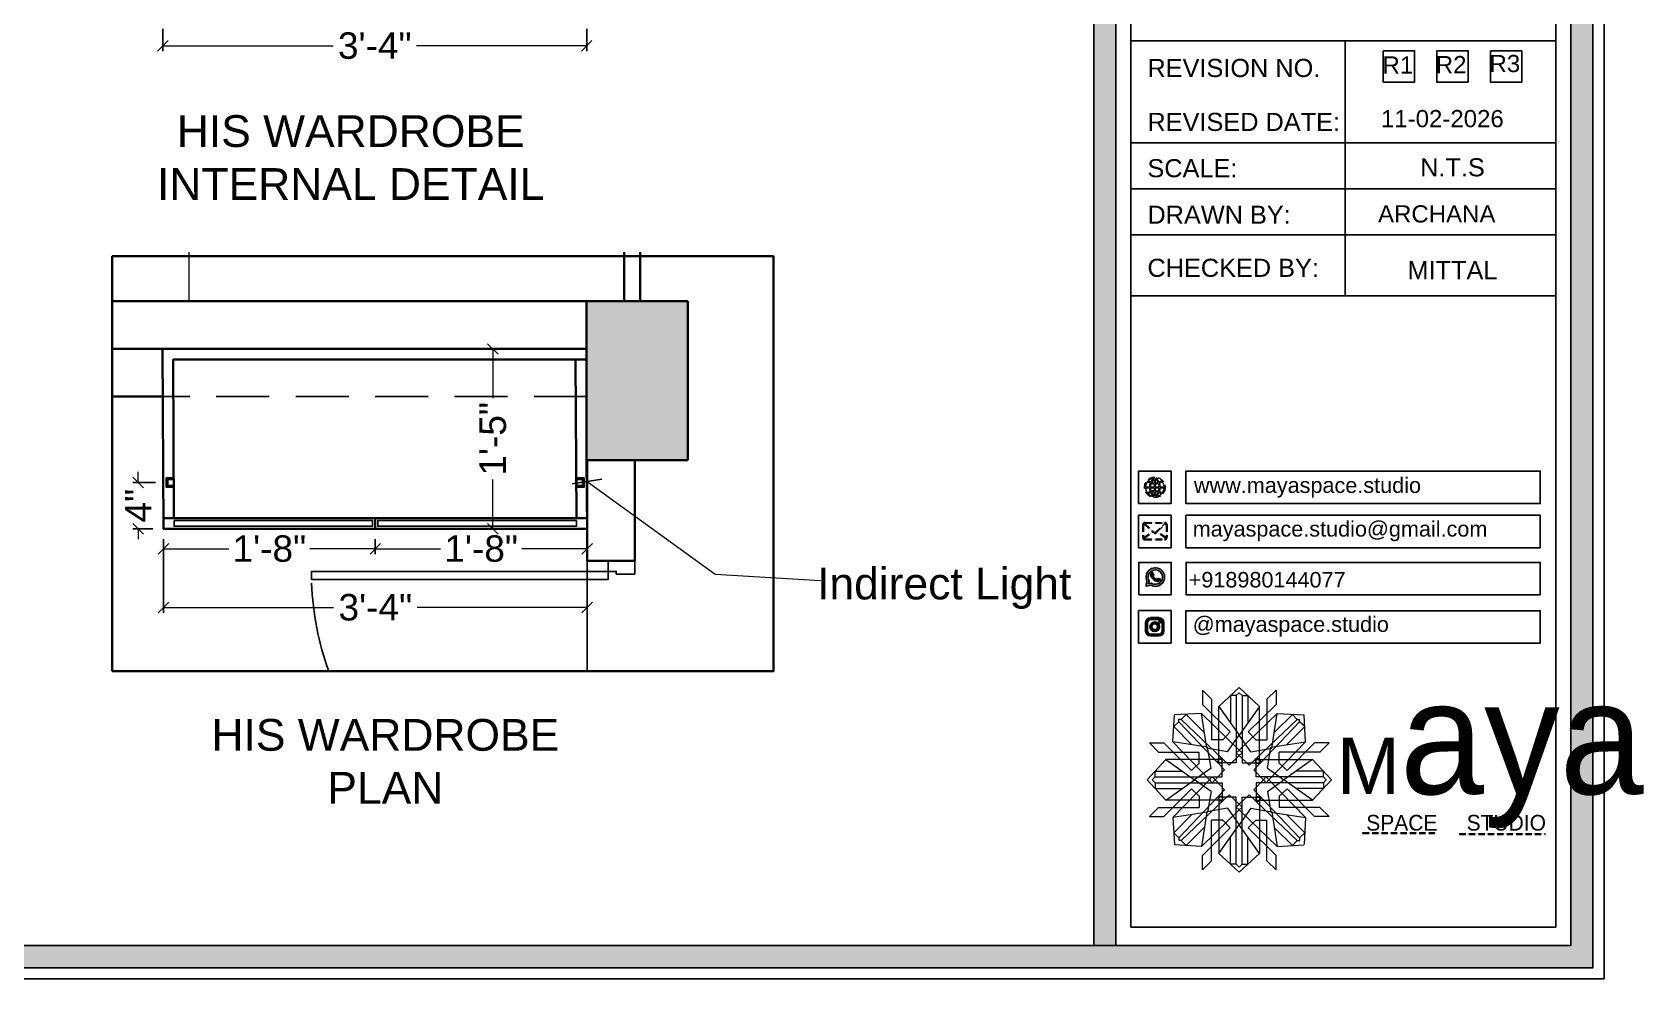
# Model space of a CAD drawing. Header units: millimetres. Extents: x 56222 to 3066687, y -650199 to -121287.
# Drawn here: x 147778.6 to 147930.7, y -182928.7 to -182839.3 of the extents above; entities that cross this region are included whole.
import ezdxf
from ezdxf.enums import TextEntityAlignment as Align

# ---------------------------------------------------------------- set-up
doc = ezdxf.new("R2010")
doc.units = ezdxf.units.MM
doc.header["$MEASUREMENT"] = 0
doc.header["$PDMODE"] = 35
for name, pattern in [('DASHED2', [0.375, 0.25, -0.125]), ('DASHEDX2', [1.5, 1, -0.5]), ('HIDDEN', [0.375, 0.25, -0.125])]:
    doc.linetypes.add(name, pattern=pattern)
doc.layers.get('Defpoints').update_dxf_attribs({"color": 220})
doc.layers.add('AR ELE-5', color=134, linetype='Continuous')
for name, color, linetype, lineweight in [('BEAM', 160, 'HIDDEN', 25), ('COLUMN', 1, 'Continuous', 30), ('dim05', 1, 'Continuous', 13), ('Dimension', 10, 'DASHEDX2', 20), ('FURNITURE', 32, 'Continuous', 9), ('GROUND FLOOR', 7, 'Continuous', 9), ('GROUND FLOOR  ( PLINE )', 251, 'Continuous', 30), ('GROUND FLOOR ( STAIR )', 251, 'Continuous', 9), ('LABALLING', 1, 'Continuous', 25), ('NAME PLATE', 7, 'Continuous', 25), ('SECTION ( GLASS  COLOUR ) X_', 7, 'Continuous', 9), ('wall', 7, 'Continuous', 30), ('XX~SLAB ( BEAM )~ ( DIM )', 7, 'Continuous', 9)]:
    doc.layers.add(name, color=color, linetype=linetype, lineweight=lineweight)
doc.styles.add('Aerial', font='arial.ttf')
doc.styles.add('Arial', font='arial.ttf')
doc.styles.add('DATE', font='swissc.ttf', dxfattribs={"height": 6.75})
doc.styles.get("Standard").update_dxf_attribs({"font": 'arial.ttf', "height": 6})
doc.dimstyles.new('ISO-25', dxfattribs={"dimtxt": 2.5, "dimasz": 1, "dimexe": 0.5, "dimexo": 1, "dimtad": 0, "dimdec": 1, "dimlunit": 4, "dimtxsty": 'Standard', "dimblk": 'OBLIQUE', "dimcen": 2.5, "dimclrd": 1, "dimclre": 1, "dimclrt": 5, "dimadec": 0, "dimazin": 0, "dimtfac": 1, "dimtdec": 1, "dimtmove": 0, "dimatfit": 3, "dimfxl": 1, "dimlwd": -1, "dimarcsym": 0})
doc.dimstyles.new('NEW ', dxfattribs={"dimtxt": 3, "dimasz": 2, "dimexe": 1, "dimexo": 1, "dimgap": 0.089996, "dimtad": 0, "dimtoh": 1, "dimzin": 3, "dimdsep": 46, "dimlunit": 4, "dimtxsty": 'Aerial', "dimblk": 'OBLIQUE', "dimcen": 0.089996, "dimdle": 1, "dimclrd": 252, "dimclre": 252, "dimclrt": 7, "dimadec": 0, "dimazin": 1, "dimtfac": 1, "dimtdec": 0, "dimtofl": 0, "dimtmove": 1, "dimatfit": 3, "dimldrblk": 'OBLIQUE', "dimfxl": 1, "dimtolj": 1, "dimtzin": 0, "dimlwd": 5, "dimlwe": 5, "dimarcsym": 0})

# ---------------------------------------------------------------- blocks, each defined once
blk = doc.blocks.new('_Oblique')
at = {"layer": 'wall', "color": 0, "lineweight": -2}
blk.add_line((-0.5, -0.5), (0.5, 0.5), dxfattribs=at)
blk = doc.blocks.new('*D1192')
at = {"layer": 'Defpoints', "color": 0, "lineweight": 25, "transparency": 16777216}
for p in [(147822.04, -182869.19), (147830.58, -182869.19), (147830.58, -182886.16)]:
    blk.add_point(p, dxfattribs=at)
at = {"layer": 'dim05', "color": 1, "linetype": 'Continuous', "lineweight": -2, "transparency": 16777216}
for p, q in [((147829.58, -182869.19), (147821.54, -182869.19)), ((147829.58, -182886.16), (147821.54, -182886.16))]:
    blk.add_line(p, q, dxfattribs=at)
at = {"layer": 'dim05', "color": 1, "linetype": 'Continuous', "transparency": 16777216}
for p, q in [((147822.04, -182869.19), (147822.04, -182873.84)), ((147822.04, -182886.16), (147822.04, -182881.5))]:
    blk.add_line(p, q, dxfattribs=at)
at = {"layer": 'dim05', "color": 1, "transparency": 16777216}
for p, rotation in [((147822.04, -182869.19), 90), ((147822.04, -182886.16), 270)]:
    blk.add_blockref('_Oblique', p, dxfattribs=dict(at, rotation=rotation))
at = {"layer": 'dim05', "color": 5, "lineweight": 25, "transparency": 16777216, "insert": (147822.04, -182877.67), "char_height": 2.5, "attachment_point": 5, "rotation": 90, "style": 'Arial'}
blk.add_mtext('1\'-5"', dxfattribs=at)
blk = doc.blocks.new('*D1193')
at = {"layer": 'Defpoints', "color": 0, "lineweight": 25, "transparency": 16777216}
for p in [(147790.94, -182886.23), (147830.93, -182886.19), (147790.94, -182893.59)]:
    blk.add_point(p, dxfattribs=at)
at = {"layer": 'dim05', "color": 1, "linetype": 'Continuous', "lineweight": -2, "transparency": 16777216}
for p, q in [((147790.94, -182887.23), (147790.94, -182894.09)), ((147830.93, -182887.19), (147830.93, -182894.09))]:
    blk.add_line(p, q, dxfattribs=at)
at = {"layer": 'dim05', "color": 1, "linetype": 'Continuous', "transparency": 16777216}
for p, q in [((147790.94, -182893.59), (147806.99, -182893.59)), ((147830.93, -182893.59), (147814.88, -182893.59))]:
    blk.add_line(p, q, dxfattribs=at)
at = {"layer": 'dim05', "color": 1, "transparency": 16777216, "rotation": 180}
blk.add_blockref('_Oblique', (147790.94, -182893.59), dxfattribs=at)
at = {"layer": 'dim05', "color": 1, "transparency": 16777216}
blk.add_blockref('_Oblique', (147830.93, -182893.59), dxfattribs=at)
at = {"layer": 'dim05', "color": 5, "lineweight": 25, "transparency": 16777216, "insert": (147810.94, -182893.59), "char_height": 2.5, "attachment_point": 5, "style": 'Arial'}
blk.add_mtext('3\'-4"', dxfattribs=at)
blk = doc.blocks.new('FSFSF')
at = {"color": 42, "lineweight": 5, "true_color": 0xe0ac11}
for p, q in [((28600.03, 143.51), (28600.03, 140.16)), ((28602.15, 141.41), (28600.03, 143.51)), ((28603.86, 139.69), (28608.58, 144.08)), ((28607.9, 142.22), (28608.58, 142.85)), ((28613.31, 139.69), (28608.58, 144.08)), ((28609.27, 142.22), (28608.59, 142.85)), ((28615.02, 141.41), (28617.14, 143.51)), ((28617.14, 143.51), (28617.14, 140.16)), ((28606.47, 133.76), (28600.03, 140.16)), ((28602.15, 141.41), (28602.15, 131.95)), ((28603.86, 126.58), (28603.86, 139.69)), ((28603.86, 139.69), (28608.58, 133.02)), ((28607.9, 142.22), (28606.58, 142.22)), ((28606.58, 142.22), (28606.58, 135.84)), ((28607.9, 142.22), (28607.9, 126.58)), ((28613.31, 139.69), (28608.59, 133.02)), ((28609.27, 142.22), (28609.27, 126.58)), ((28609.27, 142.22), (28610.59, 142.22)), ((28610.59, 142.22), (28610.59, 135.84)), ((28610.7, 133.76), (28617.14, 140.16)), ((28613.31, 126.58), (28613.31, 139.69)), ((28615.02, 141.41), (28615.02, 131.95)), ((28593.19, 131.45), (28593.54, 137.71)), ((28593.39, 135), (28594.56, 136.12)), ((28593.39, 135), (28597.6, 130.78)), ((28599.8, 138.06), (28593.54, 137.71)), ((28595.12, 136.69), (28594.53, 136.69)), ((28594.56, 136.12), (28594.56, 136.71)), ((28605.17, 124.98), (28594.56, 136.12)), ((28596.24, 137.86), (28595.12, 136.69)), ((28606.27, 126.08), (28595.12, 136.69)), ((28596.24, 137.86), (28600.47, 133.65)), ((28601.03, 130), (28599.8, 138.06)), ((28599.8, 138.05), (28608.58, 129.56)), ((28617.37, 138.05), (28608.59, 129.56)), ((28610.9, 126.08), (28622.05, 136.69)), ((28612.02, 124.98), (28622.62, 136.12)), ((28616.14, 130), (28617.37, 138.06)), ((28620.93, 137.86), (28616.7, 133.65)), ((28617.37, 138.06), (28623.63, 137.71)), ((28623.8, 135), (28619.59, 130.78)), ((28620.93, 137.86), (28622.05, 136.69)), ((28622.05, 136.69), (28622.64, 136.69)), ((28622.62, 136.12), (28622.62, 136.71)), ((28623.8, 135), (28622.62, 136.12)), ((28624, 131.45), (28623.65, 137.71)), ((28587.73, 131.22), (28591.08, 131.22)), ((28589.84, 129.1), (28587.73, 131.22)), ((28597.49, 124.78), (28591.08, 131.22)), ((28593.19, 131.45), (28601.69, 122.67)), ((28601.25, 130.22), (28593.19, 131.45)), ((28604.75, 131.95), (28602.15, 131.95)), ((28606.47, 133.76), (28604.75, 131.95)), ((28605.86, 129.18), (28608.58, 133.02)), ((28611.31, 129.18), (28608.59, 133.02)), ((28610.7, 133.76), (28612.42, 131.95)), ((28612.42, 131.95), (28615.02, 131.95)), ((28623.99, 131.45), (28615.5, 122.67)), ((28615.94, 130.22), (28624, 131.45)), ((28619.7, 124.78), (28626.1, 131.22)), ((28629.45, 131.22), (28626.1, 131.22)), ((28627.34, 129.1), (28629.45, 131.22)), ((28591.56, 127.39), (28587.17, 122.66)), ((28589.84, 129.1), (28599.29, 129.1)), ((28604.66, 127.39), (28591.56, 127.39)), ((28591.56, 127.39), (28598.23, 122.67)), ((28599.29, 126.5), (28599.29, 129.1)), ((28605.86, 129.18), (28601.03, 130)), ((28602.07, 125.39), (28601.25, 130.22)), ((28603.68, 126.54), (28603.68, 127.39)), ((28604.71, 127.57), (28603.86, 127.57)), ((28604.66, 123.35), (28604.66, 127.39)), ((28604.7, 126.58), (28604.71, 127.57)), ((28606.27, 126.08), (28608.58, 128.27)), ((28607.9, 128.92), (28608.58, 129.56)), ((28607.9, 128.92), (28608.58, 128.27)), ((28609.27, 128.92), (28608.59, 129.56)), ((28609.27, 128.92), (28608.59, 128.27)), ((28610.9, 126.08), (28608.59, 128.27)), ((28611.31, 129.18), (28616.14, 130)), ((28612.46, 126.58), (28612.46, 127.57)), ((28612.46, 127.57), (28613.31, 127.57)), ((28612.52, 123.35), (28612.52, 127.39)), ((28612.52, 127.39), (28625.63, 127.39)), ((28613.51, 126.54), (28613.51, 127.39)), ((28615.12, 125.39), (28615.94, 130.22)), ((28627.34, 129.1), (28617.89, 129.1)), ((28617.89, 126.5), (28617.89, 129.1)), ((28625.63, 127.39), (28618.96, 122.67)), ((28625.63, 127.39), (28630.02, 122.66)), ((28589.03, 123.35), (28589.03, 124.67)), ((28589.03, 124.67), (28595.4, 124.67)), ((28597.49, 124.78), (28599.29, 126.5)), ((28602.07, 125.39), (28598.23, 122.67)), ((28605.17, 124.98), (28602.97, 122.67)), ((28604.66, 126.54), (28603.68, 126.54)), ((28607.9, 126.58), (28603.86, 126.58)), ((28609.27, 126.58), (28613.31, 126.58)), ((28612.02, 124.98), (28614.21, 122.67)), ((28612.52, 126.54), (28613.51, 126.54)), ((28615.12, 125.39), (28618.96, 122.67)), ((28619.7, 124.78), (28617.89, 126.5)), ((28628.16, 124.67), (28621.78, 124.67)), ((28628.16, 123.35), (28628.16, 124.67)), ((28591.56, 117.94), (28587.17, 122.66)), ((28589.03, 123.35), (28588.4, 122.67)), ((28589.03, 121.98), (28588.4, 122.65)), ((28589.03, 123.35), (28604.66, 123.35)), ((28589.03, 121.98), (28604.66, 121.98)), ((28589.03, 121.98), (28589.03, 120.66)), ((28589.03, 120.66), (28595.4, 120.66)), ((28597.49, 120.54), (28591.08, 114.11)), ((28591.56, 117.94), (28598.23, 122.65)), ((28593.19, 113.88), (28601.69, 122.65)), ((28605.17, 120.35), (28594.56, 109.2)), ((28597.49, 120.54), (28599.29, 118.83)), ((28602.07, 119.94), (28598.23, 122.65)), ((28602.07, 119.94), (28601.25, 115.1)), ((28602.33, 123.35), (28601.69, 122.67)), ((28602.33, 121.98), (28601.69, 122.65)), ((28602.33, 123.35), (28602.97, 122.67)), ((28602.33, 121.98), (28602.97, 122.65)), ((28605.17, 120.35), (28602.97, 122.65)), ((28604.66, 121.98), (28604.66, 117.94)), ((28612.02, 120.35), (28614.21, 122.65)), ((28612.02, 120.35), (28622.62, 109.2)), ((28628.16, 123.35), (28612.52, 123.35)), ((28612.52, 121.98), (28612.52, 117.94)), ((28628.16, 121.98), (28612.52, 121.98)), ((28614.85, 123.35), (28614.21, 122.67)), ((28614.85, 121.98), (28614.21, 122.65)), ((28614.85, 123.35), (28615.5, 122.67)), ((28614.85, 121.98), (28615.5, 122.65)), ((28615.12, 119.94), (28618.96, 122.65)), ((28615.12, 119.94), (28615.94, 115.1)), ((28623.99, 113.88), (28615.5, 122.65)), ((28619.7, 120.54), (28617.89, 118.83)), ((28625.63, 117.94), (28618.96, 122.65)), ((28619.7, 120.54), (28626.1, 114.11)), ((28628.16, 120.66), (28621.78, 120.66)), ((28625.63, 117.94), (28630.02, 122.66)), ((28628.16, 123.35), (28628.78, 122.67)), ((28628.16, 121.98), (28628.78, 122.65)), ((28628.16, 121.98), (28628.16, 120.66)), ((28589.84, 116.23), (28587.73, 114.11)), ((28589.84, 116.23), (28599.29, 116.23)), ((28604.66, 117.94), (28591.56, 117.94)), ((28606.27, 119.15), (28595.12, 108.54)), ((28599.29, 118.83), (28599.29, 116.23)), ((28605.86, 116.05), (28601.03, 115.23)), ((28604.66, 118.78), (28603.68, 118.78)), ((28603.68, 118.78), (28603.68, 117.94)), ((28607.9, 118.65), (28603.86, 118.65)), ((28603.86, 118.65), (28603.86, 105.54)), ((28604.71, 117.66), (28603.86, 117.66)), ((28604.7, 118.65), (28604.71, 117.66)), ((28605.86, 116.05), (28608.58, 112.21)), ((28606.27, 119.15), (28608.58, 116.96)), ((28607.9, 103.01), (28607.9, 118.65)), ((28607.9, 116.31), (28608.58, 116.96)), ((28607.9, 116.31), (28608.58, 115.67)), ((28610.9, 119.15), (28608.59, 116.96)), ((28609.27, 116.31), (28608.59, 116.96)), ((28609.27, 116.31), (28608.59, 115.67)), ((28611.31, 116.05), (28608.59, 112.21)), ((28609.27, 118.65), (28613.31, 118.65)), ((28609.27, 103.01), (28609.27, 118.65)), ((28610.9, 119.15), (28622.05, 108.54)), ((28611.31, 116.05), (28616.14, 115.23)), ((28612.46, 118.65), (28612.46, 117.66)), ((28612.46, 117.66), (28613.31, 117.66)), ((28612.52, 118.78), (28613.51, 118.78)), ((28612.52, 117.94), (28625.63, 117.94)), ((28613.31, 118.65), (28613.31, 105.54)), ((28613.51, 118.78), (28613.51, 117.94)), ((28617.89, 118.83), (28617.89, 116.23)), ((28627.34, 116.23), (28617.89, 116.23)), ((28627.34, 116.23), (28629.45, 114.11)), ((28587.73, 114.11), (28591.08, 114.11)), ((28601.25, 115.1), (28593.19, 113.87)), ((28593.19, 113.87), (28593.54, 107.62)), ((28593.39, 110.32), (28597.6, 114.55)), ((28599.8, 107.17), (28608.58, 115.67)), ((28601.03, 115.23), (28599.8, 107.17)), ((28602.15, 103.82), (28602.15, 113.27)), ((28604.75, 113.27), (28602.15, 113.27)), ((28606.47, 111.47), (28604.75, 113.27)), ((28617.37, 107.17), (28608.59, 115.67)), ((28610.7, 111.47), (28612.42, 113.27)), ((28612.42, 113.27), (28615.02, 113.27)), ((28615.02, 103.82), (28615.02, 113.27)), ((28615.94, 115.1), (28624, 113.87)), ((28616.14, 115.23), (28617.37, 107.17)), ((28623.8, 110.32), (28619.59, 114.55)), ((28624, 113.87), (28623.65, 107.62)), ((28629.45, 114.11), (28626.1, 114.11)), ((28593.39, 110.32), (28594.56, 109.2)), ((28594.56, 109.2), (28594.56, 108.61)), ((28596.24, 107.37), (28600.47, 111.58)), ((28606.47, 111.47), (28600.03, 105.07)), ((28603.86, 105.54), (28608.58, 112.21)), ((28606.58, 103.01), (28606.58, 109.38)), ((28613.31, 105.54), (28608.59, 112.21)), ((28610.59, 103.01), (28610.59, 109.38)), ((28610.7, 111.47), (28617.14, 105.07)), ((28620.93, 107.37), (28616.7, 111.58)), ((28623.8, 110.32), (28622.62, 109.2)), ((28622.62, 109.2), (28622.62, 108.61)), ((28599.8, 107.17), (28593.54, 107.52)), ((28595.12, 108.54), (28594.53, 108.54)), ((28596.24, 107.37), (28595.12, 108.54)), ((28600.03, 101.71), (28600.03, 105.07)), ((28603.86, 105.54), (28608.58, 101.15)), ((28613.31, 105.54), (28608.58, 101.15)), ((28617.14, 101.71), (28617.14, 105.07)), ((28617.37, 107.17), (28623.63, 107.52)), ((28620.93, 107.37), (28622.05, 108.54)), ((28622.05, 108.54), (28622.64, 108.54)), ((28602.15, 103.82), (28600.03, 101.71)), ((28607.9, 103.01), (28606.58, 103.01)), ((28607.9, 103.01), (28608.58, 102.38)), ((28609.27, 103.01), (28608.59, 102.38)), ((28609.27, 103.01), (28610.59, 103.01)), ((28615.02, 103.82), (28617.14, 101.71))]:
    blk.add_line(p, q, dxfattribs=at)
blk = doc.blocks.new('hgwg')
at = {"layer": 'Dimension', "true_color": 0xd39e00}
h = blk.add_hatch(color=42, dxfattribs=at)
h.dxf.hatch_style = 1
h.paths.add_polyline_path([(27505.71, 45.05), (27494.27, 45.05), (27494.27, 44.9), (27505.71, 44.9)])
h = blk.add_hatch(color=42, dxfattribs=at)
h.dxf.hatch_style = 1
h.paths.add_polyline_path([(27523.3, 44.9), (27509.68, 44.9), (27509.68, 44.75), (27523.3, 44.75)])
at = {"layer": 'Dimension', "color": 42, "true_color": 0xd39e00}
for p, q in [((27494.27, 45.05), (27505.71, 45.05)), ((27494.27, 44.9), (27494.27, 45.05)), ((27494.27, 44.9), (27505.71, 44.9)), ((27505.71, 45.05), (27505.71, 44.9)), ((27509.68, 44.9), (27523.3, 44.9)), ((27509.68, 44.9), (27509.68, 44.75)), ((27509.68, 44.75), (27523.3, 44.75)), ((27523.3, 44.75), (27523.3, 44.9))]:
    blk.add_line(p, q, dxfattribs=at)
at = {"layer": 'Dimension', "color": 42, "true_color": 0xd39e00, "attachment_point": 1}
for s, width, insert, char_height in [('{\\fCinzel|b0|i0|c0|p2;\\H1.5x;M\\fAmsterdam One|b0|i0|c0|p2;\\H2x;aya}', 85.3277, (27490.17, 69.17), 6), ('{\\fCinzel|b0|i0|c0|p2;SPACE     STUDIO}', 66.129, (27494.83, 47.86), 2.5)]:
    blk.add_mtext_dynamic_manual_height_columns(s, width=width, gutter_width=30, heights=[0], dxfattribs=dict(at, insert=insert, char_height=char_height))
blk = doc.blocks.new('QEGW4TG')
at = {"layer": 'Dimension', "true_color": 0x000000}
h = blk.add_hatch(color=18, dxfattribs=at)
h.dxf.hatch_style = 1
h.paths.add_polyline_path([(2.69, 1.93, 0.170513), (2.95, 1.97, 0.190337), (3.11, 2.18, 0.316231), (3.07, 2.28), (2.79, 2.37, 0.273721), (2.69, 2.34, 0.040749), (2.63, 2.27, -0.441282), (2.53, 2.25, -0.11828), (2.06, 2.64, -0.441282), (2.07, 2.74, 0.040749), (2.13, 2.81, 0.290083), (2.14, 2.92), (2.01, 3.18, 0.316231), (1.91, 3.2, 0.190337), (1.73, 3, 0.170513), (1.72, 2.74, 0.252784)], flags=0)
h.paths.add_polyline_path([(1.19, 1.98), (1.03, 1.3, 0.550912), (1.11, 1.23), (1.75, 1.39, 6.344125)])
h.paths.add_polyline_path([(1.81, 1.7), (1.4, 1.6), (1.5, 2.03, -9.071339)], flags=16)
h.paths.add_polyline_path([(3.11, 2.16, -0.17811), (2.95, 1.97, -0.170513), (2.69, 1.93, -0.252784), (1.72, 2.74, -0.170513), (1.73, 3, -0.17811), (1.89, 3.19, -0.370089), (2.01, 3.18), (2.14, 2.92, -0.307185), (2.13, 2.8, -0.041087), (2.06, 2.73, 0.321676), (2.05, 2.65, 0.126524), (2.55, 2.24, 0.312216), (2.62, 2.26, -0.041087), (2.68, 2.34, -0.290673), (2.79, 2.37), (3.07, 2.28, -0.370089)], flags=0)
h = blk.add_hatch(color=18, dxfattribs=at)
h.dxf.hatch_style = 1
h.paths.add_polyline_path([(2.79, 2.37, 0.273721), (2.69, 2.34, 0.040749), (2.63, 2.27, -0.441282), (2.53, 2.25, -0.11828), (2.06, 2.64, -0.441282), (2.07, 2.74, 0.040749), (2.13, 2.81, 0.290083), (2.14, 2.92), (2.01, 3.18, 0.316231), (1.91, 3.2, 0.190337), (1.73, 3, 0.170513), (1.72, 2.74, 0.252784), (2.69, 1.93, 0.170513), (2.95, 1.97, 0.190337), (3.11, 2.18, 0.316231), (3.07, 2.28)])
for p, q in [((2.01, 3.18), (2.14, 2.92)), ((3.07, 2.28), (2.8, 2.36)), ((1.19, 1.98), (1.03, 1.3)), ((1.1, 1.23), (1.75, 1.39)), ((1.5, 2.03), (1.4, 1.6)), ((1.4, 1.6), (1.81, 1.7))]:
    blk.add_line(p, q)
blk.add_lwpolyline([(0, 0), (4.68, 0), (4.68, 4.68), (0, 4.68)], close=True)
for centre, radius, start, end in [((2.39, 2.56), 1.34, 241.4727, 205.6422), ((2.39, 2.56), 1.04, 235.9962, 210.8333), ((2.09, 2.87), 0.39, 159.7007, 198.4072), ((2.96, 3.23), 1.33, 201.4218, 258.1669), ((2.07, 2.87), 0.364, 118.9685, 159.3648), ((1.94, 3.12), 0.0896, 41.8985, 123.1344), ((2.11, 2.68), 0.066, 135.9932, 224.8892), ((1.67, 3.16), 0.586, 312.4617, 321.8728), ((3.12, 3.42), 1.31, 216.5455, 243.5279), ((2.05, 2.87), 0.104, 320.3924, 28.6971), ((3.11, 1.94), 0.586, 137.2645, 146.6756), ((2.76, 2.27), 0.104, 70.4402, 138.745), ((1.09, 1.29), 0.0598, 164.8483, 282.1458), ((2.57, 2.3), 0.066, 234.2482, 323.1441), ((2.75, 2.31), 0.39, 260.7301, 299.4366), ((2.76, 2.29), 0.364, 299.7725, 340.1688), ((3.03, 2.2), 0.0896, 336.0029, 57.2388)]:
    blk.add_arc(centre, radius, start, end)
blk = doc.blocks.new('ASGERG')
at = {"layer": 'Dimension', "true_color": 0x000000}
h = blk.add_hatch(color=18, dxfattribs=at)
h.dxf.hatch_style = 1
h.paths.add_polyline_path([(0.99, 1.7, 0.353872), (1.69, 1.03), (2.96, 1.03, 0.353872), (3.66, 1.7), (3.66, 2.99, 0.353872), (2.96, 3.67), (1.69, 3.67, 0.353872), (0.99, 2.99)])
h.paths.add_polyline_path([(1.27, 2.97, -0.353872), (1.72, 3.4), (2.94, 3.4, -0.353872), (3.38, 2.97), (3.38, 1.72, -0.353872), (2.94, 1.3), (1.72, 1.3, -0.353872), (1.27, 1.72)], flags=16)
h.paths.add_polyline_path([(3.02, 2.35, -1), (1.64, 2.35, -1)], flags=0)
h.paths.add_polyline_path([(2.74, 2.35, -1), (1.92, 2.35, -1)], flags=0)
h.paths.add_polyline_path([(2.86, 3.02, -1), (3.19, 3.02, -1)], flags=0)
h.paths.add_polyline_path([(1.64, 2.35, 1), (3.02, 2.35, 1)], flags=0)
h = blk.add_hatch(color=18, dxfattribs=at)
h.dxf.hatch_style = 1
h.paths.add_polyline_path([(1.64, 2.35, 1), (3.02, 2.35, 1)])
h.paths.add_polyline_path([(2.74, 2.35, -1), (1.92, 2.35, -1)], flags=16)
h = blk.add_hatch(color=18, dxfattribs=at)
h.dxf.hatch_style = 1
h.paths.add_polyline_path([(3.19, 3.02, 1), (2.86, 3.02, 1)])
for p, q in [((0.99, 2.99), (0.99, 1.7)), ((1.27, 2.97), (1.27, 1.72)), ((1.69, 3.67), (2.96, 3.67)), ((2.94, 3.4), (1.72, 3.4)), ((3.38, 2.97), (3.38, 1.72)), ((3.66, 2.99), (3.66, 1.7)), ((1.69, 1.03), (2.96, 1.03)), ((2.94, 1.3), (1.72, 1.3))]:
    blk.add_line(p, q)
blk.add_lwpolyline([(0, 0), (4.68, 0), (4.68, 4.68), (0, 4.68)], close=True)
for centre, radius in [((2.33, 2.35), 0.694), ((2.33, 2.35), 0.414), ((3.02, 3.02), 0.168)]:
    blk.add_circle(centre, radius)
for centre, radius, start, end in [((1.76, 2.89), 0.778, 94.8631, 172.8127), ((1.76, 2.91), 0.491, 94.8631, 172.8127), ((2.9, 2.91), 0.491, 7.1873, 85.1369), ((2.89, 2.89), 0.778, 7.1873, 85.1369), ((1.76, 1.8), 0.778, 187.1873, 265.1369), ((1.76, 1.78), 0.491, 187.1873, 265.1369), ((2.9, 1.78), 0.491, 274.8631, 352.8127), ((2.89, 1.8), 0.778, 274.8631, 352.8127)]:
    blk.add_arc(centre, radius, start, end)
blk = doc.blocks.new('ETYETE')
at = {"layer": 'Dimension', "true_color": 0x000000}
h = blk.add_hatch(color=18, dxfattribs=at)
h.dxf.hatch_style = 1
h.paths.add_polyline_path([(3.76, 1.14, 0.414214), (4.12, 1.5), (4.12, 3.29, 0.414214), (3.76, 3.65), (0.92, 3.65, 0.414214), (0.56, 3.29), (0.56, 1.5, 0.414214), (0.92, 1.14)])
h.paths.add_polyline_path([(2.61, 2.22), (3.92, 1.34, -0.198912), (3.76, 1.28), (0.92, 1.28, -0.198912), (0.76, 1.34), (2.08, 2.22), (2.34, 1.98)], flags=16)
h.paths.add_polyline_path([(2.34, 2.16), (0.89, 3.51, -0.028783), (0.92, 3.52), (3.76, 3.52, -0.028783), (3.79, 3.51)], flags=16)
h.paths.add_polyline_path([(2.71, 2.32), (3.92, 3.45, -0.202482), (3.99, 3.29), (3.99, 1.5, -0.043076), (3.98, 1.46)], flags=16)
h.paths.add_polyline_path([(1.98, 2.32), (0.7, 1.46, -0.043076), (0.7, 1.5), (0.7, 3.29, -0.202482), (0.76, 3.45)], flags=16)
blk.add_lwpolyline([(0, 0), (4.68, 0), (4.68, 4.68), (0, 4.68)], close=True)
at = {"layer": 'Dimension', "color": 18, "true_color": 0x000000}
for p, q in [((0.56, 3.29), (0.56, 1.5)), ((0.7, 3.29), (0.7, 1.5)), ((0.76, 3.45), (1.98, 2.32)), ((0.89, 3.51), (2.34, 2.16)), ((0.92, 3.65), (3.76, 3.65)), ((0.92, 3.52), (3.76, 3.52)), ((2.34, 2.16), (3.79, 3.51)), ((2.71, 2.32), (3.92, 3.45)), ((3.99, 3.29), (3.99, 1.5)), ((4.12, 3.29), (4.12, 1.5)), ((0.7, 1.46), (1.98, 2.32)), ((0.76, 1.34), (2.08, 2.22)), ((0.92, 1.28), (3.76, 1.28)), ((0.92, 1.14), (3.76, 1.14)), ((2.08, 2.22), (2.34, 1.98)), ((2.34, 1.98), (2.61, 2.22)), ((3.92, 1.34), (2.61, 2.22)), ((3.98, 1.46), (2.71, 2.32))]:
    blk.add_line(p, q, dxfattribs=at)
for centre, radius, start, end in [((0.92, 3.29), 0.358, 90, 180), ((0.92, 3.29), 0.224, 134.2136, 180), ((0.92, 3.29), 0.224, 90, 96.5948), ((3.76, 3.29), 0.358, 0, 90), ((3.76, 3.29), 0.224, 83.4052, 90), ((3.76, 3.29), 0.224, 0, 45.7864), ((0.92, 1.5), 0.358, 180, 270), ((0.92, 1.5), 0.224, 180, 189.8662), ((0.92, 1.5), 0.224, 225, 270), ((3.76, 1.5), 0.358, 270, 0), ((3.76, 1.5), 0.224, 270, 315), ((3.76, 1.5), 0.224, 350.1338, 0)]:
    blk.add_arc(centre, radius, start, end, dxfattribs=at)
blk = doc.blocks.new('DTGWEGEARG')
at = {"layer": 'Dimension', "true_color": 0x000000}
h = blk.add_hatch(color=18, dxfattribs=at)
h.dxf.hatch_style = 1
h.paths.add_polyline_path([(3.83, 2.34, 1), (0.85, 2.34, 1)])
h.paths.add_polyline_path([(2.51, 1.01, 0.105795), (2.96, 1.58, -0.055205), (3.3, 1.41, -0.169822)], flags=16)
h.paths.add_polyline_path([(2.41, 1.12), (2.41, 1.69, -0.058279), (2.81, 1.63, -0.103353)], flags=16)
h.paths.add_polyline_path([(2.26, 1.13, -0.101741), (1.87, 1.63, -0.057171), (2.26, 1.69)], flags=16)
h.paths.add_polyline_path([(2.17, 1.01, -0.169822), (1.38, 1.41, -0.055205), (1.72, 1.58, 0.105795)], flags=16)
h.paths.add_polyline_path([(3.02, 1.72, 0.081336), (3.13, 2.27), (3.68, 2.27, -0.152069), (3.4, 1.52, 0.05687)], flags=16)
h.paths.add_polyline_path([(2.87, 1.77, 0.061945), (2.41, 1.84), (2.41, 2.27), (2.98, 2.27, -0.081344)], flags=16)
h.paths.add_polyline_path([(2.26, 1.84, 0.060923), (1.8, 1.77, -0.081344), (1.7, 2.27), (2.26, 2.27)], flags=16)
h.paths.add_polyline_path([(1.66, 1.72, 0.05687), (1.28, 1.52, -0.152069), (1, 2.27), (1.55, 2.27, 0.081336)], flags=16)
h.paths.add_polyline_path([(2.41, 2.42), (2.41, 2.83, 0.061945), (2.87, 2.91, -0.080009), (2.98, 2.42)], flags=16)
h.paths.add_polyline_path([(3.13, 2.42, 0.080116), (3.02, 2.96, 0.05687), (3.4, 3.16, 0.028258), (3.3, 3.27, -0.055205), (2.96, 3.1, 0.105795), (2.51, 3.67, -0.36029), (3.68, 2.42)], flags=16)
h.paths.add_polyline_path([(2.26, 2.42), (1.7, 2.42, -0.080009), (1.8, 2.91, 0.060923), (2.26, 2.84)], flags=16)
h.paths.add_polyline_path([(1.55, 2.42), (1, 2.42, -0.150466), (1.28, 3.16, 0.05687), (1.66, 2.96, 0.080116)], flags=16)
h.paths.add_polyline_path([(2.41, 2.98), (2.41, 3.56, -0.103353), (2.81, 3.05, -0.058279)], flags=16)
h.paths.add_polyline_path([(2.26, 2.99, -0.057171), (1.87, 3.05, -0.101741), (2.26, 3.55)], flags=16)
h.paths.add_polyline_path([(1.72, 3.1, -0.055205), (1.38, 3.27, -0.169822), (2.17, 3.67, 0.105795)], flags=16)
blk.add_lwpolyline([(0, 0), (4.68, 0), (4.68, 4.68), (0, 4.68)], close=True)
at = {"layer": 'Dimension', "color": 18, "true_color": 0x000000}
for p, q in [((1, 2.42), (1.55, 2.42)), ((1.7, 2.42), (2.26, 2.42)), ((2.26, 3.55), (2.26, 2.99)), ((2.26, 2.84), (2.26, 2.42)), ((2.41, 3.56), (2.41, 2.98)), ((2.41, 2.83), (2.41, 2.42)), ((2.41, 2.42), (2.98, 2.42)), ((3.13, 2.42), (3.68, 2.42)), ((1, 2.27), (1.55, 2.27)), ((1.7, 2.27), (2.26, 2.27)), ((2.26, 2.27), (2.26, 1.84)), ((2.26, 1.69), (2.26, 1.13)), ((2.41, 2.27), (2.98, 2.27)), ((2.41, 2.27), (2.41, 1.84)), ((2.41, 1.69), (2.41, 1.12)), ((3.13, 2.27), (3.68, 2.27))]:
    blk.add_line(p, q, dxfattribs=at)
blk.add_circle((2.34, 2.34), 1.49, dxfattribs=at)
for centre, radius, start, end in [((2.34, 2.34), 1.34, 142.3819, 176.6093), ((2.34, 4.74), 1.9, 236.1399, 249.1595), ((2.34, 2.34), 1.34, 97.3549, 135.9073), ((2.34, 4.74), 1.75, 236.7417, 249.3811), ((3.28, 2.34), 1.73, 159.0567, 177.3789), ((3.28, 2.34), 1.58, 158.8325, 177.1302), ((3.28, 2.34), 1.73, 129.9301, 154.0867), ((2.34, 4.74), 1.9, 253.6799, 267.6253), ((3.28, 2.34), 1.58, 130.1073, 153.3446), ((2.34, 4.74), 1.75, 254.3336, 267.422), ((1.4, 2.34), 1.58, 26.6554, 50.2584), ((2.34, 4.74), 1.75, 272.3248, 285.6664), ((2.34, 4.74), 1.9, 272.1415, 286.3201), ((2.34, 2.34), 1.34, 3.3907, 82.6451), ((1.4, 2.34), 1.73, 25.9133, 50.0699), ((1.4, 2.34), 1.58, 2.8698, 21.1675), ((2.34, 4.74), 1.75, 290.6189, 303.2583), ((2.34, 4.74), 1.9, 290.8405, 303.8601), ((1.4, 2.34), 1.73, 2.6211, 20.9433), ((2.34, 2.34), 1.34, 183.0315, 217.6181), ((2.34, -0.06), 1.9, 110.8405, 123.8601), ((2.34, -0.06), 1.75, 110.6189, 123.2583), ((2.34, 2.34), 1.34, 224.0927, 262.6451), ((3.28, 2.34), 1.73, 182.3435, 200.9433), ((3.28, 2.34), 1.58, 182.5658, 201.1675), ((3.28, 2.34), 1.73, 205.9133, 230.0699), ((2.34, -0.06), 1.9, 92.3747, 106.3201), ((2.34, -0.06), 1.75, 92.578, 105.6664), ((3.28, 2.34), 1.58, 206.6554, 229.8927), ((2.34, -0.06), 1.9, 73.6799, 87.8585), ((2.34, -0.06), 1.75, 74.3336, 87.6752), ((1.4, 2.34), 1.58, 309.7416, 333.3446), ((1.4, 2.34), 1.73, 309.9301, 334.0867), ((2.34, 2.34), 1.34, 277.3549, 315.9073), ((1.4, 2.34), 1.58, 338.8325, 357.4342), ((2.34, -0.06), 1.75, 56.7417, 69.3811), ((1.4, 2.34), 1.73, 339.0567, 357.6565), ((2.34, -0.06), 1.9, 56.1399, 69.1595), ((2.34, 2.34), 1.34, 322.3819, 356.9685)]:
    blk.add_arc(centre, radius, start, end, dxfattribs=at)
blk = doc.blocks.new('*D1263')
at = {"layer": 'Defpoints', "color": 0, "lineweight": 25, "transparency": 16777216}
for p in [(147790.89, -182837.96), (147830.89, -182837.96), (147830.89, -182840.56)]:
    blk.add_point(p, dxfattribs=at)
at = {"layer": 'dim05', "color": 1, "linetype": 'Continuous', "lineweight": -2, "transparency": 16777216}
for p, q in [((147790.89, -182838.96), (147790.89, -182841.06)), ((147830.89, -182838.96), (147830.89, -182841.06))]:
    blk.add_line(p, q, dxfattribs=at)
at = {"layer": 'dim05', "color": 1, "linetype": 'Continuous', "transparency": 16777216}
for p, q in [((147790.89, -182840.56), (147806.95, -182840.56)), ((147830.89, -182840.56), (147814.84, -182840.56))]:
    blk.add_line(p, q, dxfattribs=at)
at = {"layer": 'dim05', "color": 1, "transparency": 16777216, "rotation": 180}
blk.add_blockref('_Oblique', (147790.89, -182840.56), dxfattribs=at)
at = {"layer": 'dim05', "color": 1, "transparency": 16777216}
blk.add_blockref('_Oblique', (147830.89, -182840.56), dxfattribs=at)
at = {"layer": 'dim05', "color": 5, "lineweight": 25, "transparency": 16777216, "insert": (147810.89, -182840.56), "char_height": 2.5, "attachment_point": 5, "style": 'Arial'}
blk.add_mtext('3\'-4"', dxfattribs=at)
blk = doc.blocks.new('*D1265')
at = {"layer": 'Defpoints', "color": 0, "lineweight": 25, "transparency": 16777216}
for p in [(147790.94, -182886.16), (147810.94, -182886.16), (147810.94, -182888.05)]:
    blk.add_point(p, dxfattribs=at)
at = {"layer": 'dim05', "color": 1, "linetype": 'Continuous', "lineweight": -2, "transparency": 16777216}
for p, q in [((147790.94, -182887.16), (147790.94, -182888.55)), ((147810.94, -182887.16), (147810.94, -182888.55))]:
    blk.add_line(p, q, dxfattribs=at)
at = {"layer": 'dim05', "color": 1, "linetype": 'Continuous', "transparency": 16777216}
for p, q in [((147790.94, -182888.05), (147797.11, -182888.05)), ((147810.94, -182888.05), (147804.77, -182888.05))]:
    blk.add_line(p, q, dxfattribs=at)
at = {"layer": 'dim05', "color": 1, "transparency": 16777216, "rotation": 180}
blk.add_blockref('_Oblique', (147790.94, -182888.05), dxfattribs=at)
at = {"layer": 'dim05', "color": 1, "transparency": 16777216}
blk.add_blockref('_Oblique', (147810.94, -182888.05), dxfattribs=at)
at = {"layer": 'dim05', "color": 5, "lineweight": 25, "transparency": 16777216, "insert": (147800.94, -182888.05), "char_height": 2.5, "attachment_point": 5, "style": 'Arial'}
blk.add_mtext('1\'-8"', dxfattribs=at)
blk = doc.blocks.new('*D1266')
at = {"layer": 'Defpoints', "color": 0, "lineweight": 25, "transparency": 16777216}
for p in [(147810.94, -182886.16), (147830.93, -182886.16), (147810.94, -182888.05)]:
    blk.add_point(p, dxfattribs=at)
at = {"layer": 'dim05', "color": 1, "linetype": 'Continuous', "lineweight": -2, "transparency": 16777216}
for p, q in [((147810.94, -182887.16), (147810.94, -182888.55)), ((147830.93, -182887.16), (147830.93, -182888.55))]:
    blk.add_line(p, q, dxfattribs=at)
at = {"layer": 'dim05', "color": 1, "linetype": 'Continuous', "transparency": 16777216}
for p, q in [((147810.94, -182888.05), (147817.1, -182888.05)), ((147830.93, -182888.05), (147824.76, -182888.05))]:
    blk.add_line(p, q, dxfattribs=at)
at = {"layer": 'dim05', "color": 1, "transparency": 16777216, "rotation": 180}
blk.add_blockref('_Oblique', (147810.94, -182888.05), dxfattribs=at)
at = {"layer": 'dim05', "color": 1, "transparency": 16777216}
blk.add_blockref('_Oblique', (147830.93, -182888.05), dxfattribs=at)
at = {"layer": 'dim05', "color": 5, "lineweight": 25, "transparency": 16777216, "insert": (147820.93, -182888.05), "char_height": 2.5, "attachment_point": 5, "style": 'Arial'}
blk.add_mtext('1\'-8"', dxfattribs=at)
blk = doc.blocks.new('*D1267')
at = {"layer": 'Defpoints', "color": 0, "lineweight": 25, "transparency": 16777216}
for p in [(147788.56, -182881.8), (147791.19, -182881.8), (147790.94, -182886.16)]:
    blk.add_point(p, dxfattribs=at)
at = {"layer": 'dim05', "color": 1, "linetype": 'Continuous', "transparency": 16777216}
for p, q in [((147788.56, -182881.8), (147788.56, -182880.8)), ((147788.56, -182881.8), (147788.56, -182881.86)), ((147788.56, -182886.16), (147788.56, -182886.09)), ((147788.56, -182886.16), (147788.56, -182887.16))]:
    blk.add_line(p, q, dxfattribs=at)
at = {"layer": 'dim05', "color": 1, "linetype": 'Continuous', "lineweight": -2, "transparency": 16777216}
for p, q in [((147790.19, -182881.8), (147788.06, -182881.8)), ((147789.94, -182886.16), (147788.06, -182886.16))]:
    blk.add_line(p, q, dxfattribs=at)
at = {"layer": 'dim05', "color": 1, "transparency": 16777216}
for p, rotation in [((147788.56, -182881.8), 270), ((147788.56, -182886.16), 90)]:
    blk.add_blockref('_Oblique', p, dxfattribs=dict(at, rotation=rotation))
at = {"layer": 'dim05', "color": 5, "lineweight": 25, "transparency": 16777216, "insert": (147788.56, -182883.98), "char_height": 2.5, "attachment_point": 5, "rotation": 90, "style": 'Arial'}
blk.add_mtext('4"', dxfattribs=at)

msp = doc.modelspace()

# ---------------------------------------------------------------- hatches: boundary and pattern name
at = {"layer": 'COLUMN', "linetype": 'Continuous', "lineweight": 25}
h = msp.add_hatch(color=256, dxfattribs=at)
h.dxf.hatch_style = 1
h.paths.add_polyline_path([(147830.928, -182879.688), (147835.928, -182879.688), (147840.428, -182879.688), (147840.428, -182864.688), (147830.886, -182864.688), (147830.886, -182869.188), (147830.928, -182869.188)])
at = {"layer": 'NAME PLATE', "true_color": 0xd39e00}
h = msp.add_hatch(color=42, dxfattribs=at)
h.paths.add_polyline_path([(147627.508, -182717.601), (147627.508, -182927.604), (147925.861, -182927.604), (147925.861, -182717.601)])
h.paths.add_polyline_path([(147629.602, -182719.695), (147923.767, -182719.695), (147923.767, -182925.51), (147629.602, -182925.51)], flags=16)
msp.add_hatch(color=42, dxfattribs=at).paths.add_polyline_path([(147878.748, -182925.51), (147880.842, -182925.51), (147880.842, -182717.601), (147878.748, -182717.601)])

# ---------------------------------------------------------------- linework, layer by layer
msp.add_line((147830.928, -182889.188), (147830.928, -182899.614))
for points in [[(147832.929, -182890.188), (147804.925, -182890.188), (147804.925, -182890.938), (147832.929, -182890.938)], [(147832.929, -182889.188), (147832.929, -182890.188), (147833.679, -182890.188), (147833.679, -182890.438), (147835.429, -182890.438), (147835.429, -182889.188)]]:
    msp.add_lwpolyline(points, close=True)
at = {"layer": 'AR ELE-5', "linetype": 'ByBlock', "ltscale": 15}
msp.add_arc((147832.946, -182890.147), 28.045, 182.37301, 199.72742, dxfattribs=at)
at = {"layer": 'BEAM', "ltscale": 20}
for p, q in [((147840.428, -182864.688), (147786.11, -182864.688)), ((147830.928, -182873.688), (147786.11, -182873.688))]:
    msp.add_line(p, q, dxfattribs=at)
at = {"layer": 'COLUMN'}
msp.add_lwpolyline([(147840.428, -182879.688), (147830.886, -182879.688), (147830.886, -182864.688), (147840.428, -182864.688)], close=True, dxfattribs=at)
at = {"layer": 'dim05', "color": 7, "linetype": 'Continuous', "lineweight": 25}
for points in [[(147791.923, -182882.232), (147791.193, -182882.232), (147791.193, -182881.362), (147791.923, -182881.362)], [(147829.934, -182882.232), (147830.664, -182882.232), (147830.664, -182881.362), (147829.934, -182881.362)]]:
    msp.add_lwpolyline(points, close=True, dxfattribs=at)
at = {"layer": 'dim05', "color": 3, "linetype": 'Continuous', "lineweight": 30}
for points in [[(147791.921, -182882.104), (147791.329, -182882.105), (147791.329, -182881.466), (147791.921, -182881.465)], [(147829.937, -182882.104), (147830.528, -182882.105), (147830.528, -182881.466), (147829.937, -182881.465)]]:
    msp.add_lwpolyline(points, close=True, dxfattribs=at)
at = {"layer": 'dim05', "color": 5, "linetype": 'Continuous', "lineweight": 25}
for points in [[(147791.94, -182885.367), (147810.688, -182885.367), (147810.688, -182885.92), (147791.94, -182885.92)], [(147829.917, -182885.367), (147811.169, -182885.367), (147811.169, -182885.92), (147829.917, -182885.92)]]:
    msp.add_lwpolyline(points, close=True, dxfattribs=at)
at = {"layer": 'FURNITURE', "lineweight": 30}
for p, q in [((147830.928, -182870.188), (147791.863, -182870.188)), ((147791.863, -182870.188), (147791.937, -182885.155)), ((147829.921, -182885.155), (147829.824, -182870.188)), ((147790.937, -182885.155), (147830.907, -182885.155)), ((147810.922, -182885.155), (147810.935, -182886.155))]:
    msp.add_line(p, q, dxfattribs=at)
for points in [[(147835.928, -182860.05), (147835.928, -182864.688), (147834.428, -182864.688), (147834.428, -182860.05)], [(147830.928, -182869.188), (147790.858, -182869.188), (147790.942, -182886.155), (147830.928, -182886.155), (147830.886, -182879.688)]]:
    msp.add_lwpolyline(points, dxfattribs=at)
at = {"layer": 'GROUND FLOOR'}
for p, q in [((147840.428, -182864.688), (147786.11, -182864.688)), ((147835.428, -182864.688), (147835.428, -182864.689)), ((147830.928, -182869.188), (147786.11, -182869.188)), ((147835.428, -182889.188), (147830.928, -182889.188))]:
    msp.add_line(p, q, dxfattribs=at)
at = {"layer": 'GROUND FLOOR  ( PLINE )'}
for p, q in [((147786.11, -182864.688), (147840.428, -182864.688)), ((147835.428, -182864.689), (147835.428, -182864.688)), ((147830.928, -182889.188), (147830.928, -182879.689)), ((147835.428, -182879.688), (147835.428, -182889.188)), ((147835.428, -182889.188), (147830.928, -182889.188))]:
    msp.add_line(p, q, dxfattribs=at)
for points in [[(147830.928, -182869.188), (147786.11, -182869.188)], [(147790.875, -182873.688), (147786.11, -182873.688)]]:
    msp.add_lwpolyline(points, dxfattribs=at)
at = {"layer": 'GROUND FLOOR ( STAIR )'}
msp.add_line((147793.358, -182864.688), (147793.358, -182860.05), dxfattribs=at)
at = {"layer": 'NAME PLATE', "color": 42, "true_color": 0xd39e00}
for p, q in [((147882.26, -182827.54), (147882.26, -182864.183)), ((147922.35, -182827.54), (147922.35, -182864.183)), ((147882.26, -182840.103), (147922.35, -182840.103)), ((147902.488, -182864.183), (147902.488, -182840.103)), ((147922.35, -182849.735), (147882.26, -182849.735)), ((147922.35, -182854.073), (147882.26, -182854.073)), ((147922.35, -182858.411), (147882.26, -182858.411)), ((147882.26, -182864.183), (147922.35, -182864.183))]:
    msp.add_line(p, q, dxfattribs=at)
for points in [[(147626.461, -182716.554), (147926.908, -182716.554), (147926.908, -182928.651), (147626.461, -182928.651)], [(147627.508, -182717.601), (147925.861, -182717.601), (147925.861, -182927.604), (147627.508, -182927.604)], [(147878.748, -182925.51), (147878.748, -182717.601), (147880.842, -182717.601), (147880.842, -182925.51)], [(147629.602, -182719.695), (147923.767, -182719.695), (147923.767, -182925.51), (147629.602, -182925.51)], [(147882.26, -182923.787), (147882.26, -182721.418), (147922.35, -182721.418), (147922.35, -182923.787)], [(147906.069, -182841.035), (147909.021, -182841.035), (147909.021, -182843.987), (147906.069, -182843.987)], [(147911.126, -182841.035), (147914.078, -182841.035), (147914.078, -182843.987), (147911.126, -182843.987)], [(147916.183, -182841.035), (147919.135, -182841.035), (147919.135, -182843.987), (147916.183, -182843.987)]]:
    msp.add_lwpolyline(points, close=True, dxfattribs=at)
at = {"layer": 'NAME PLATE', "color": 18, "true_color": 0x000000}
for points in [[(147887.45, -182883.779), (147920.88, -182883.779), (147920.88, -182880.723), (147887.45, -182880.723)], [(147887.45, -182887.949), (147920.88, -182887.949), (147920.88, -182884.893), (147887.45, -182884.893)], [(147887.466, -182892.397), (147920.88, -182892.397), (147920.88, -182889.342), (147887.466, -182889.342)], [(147887.45, -182896.952), (147920.88, -182896.952), (147920.88, -182893.896), (147887.45, -182893.896)]]:
    msp.add_lwpolyline(points, close=True, dxfattribs=at)
at = {"layer": 'wall', "lineweight": 30}
msp.add_lwpolyline([(147786.11, -182899.614), (147786.11, -182860.435), (147848.506, -182860.435), (147848.506, -182899.614)], close=True, dxfattribs=at)
at = {"layer": 'XX~SLAB ( BEAM )~ ( DIM )', "color": 1, "linetype": 'Continuous', "lineweight": 25}
msp.add_line((147790.857, -182869.188), (147790.857, -182873.688), dxfattribs=at)
at = {"layer": 'XX~SLAB ( BEAM )~ ( DIM )', "color": 1, "linetype": 'DASHED2', "lineweight": 25}
msp.add_lwpolyline([(147835.928, -182879.688), (147830.886, -182879.688), (147830.886, -182869.188)], dxfattribs=at)

# ---------------------------------------------------------------- block references
at = {"layer": 'NAME PLATE', "color": 42, "true_color": 0xd39e00}
for name, p, xscale, yscale, zscale in [('DTGWEGEARG', (147882.983, -182883.779), 0.653160338011099, 0.653160338011099, 0.653160338011099), ('ETYETE', (147882.983, -182887.949), 0.653160338011099, 0.653160338011099, 0.653160338011099), ('QEGW4TG', (147882.998, -182892.397), 0.653160338011099, 0.653160338011099, 0.653160338011099), ('ASGERG', (147882.983, -182896.952), 0.653160338011099, 0.653160338011099, 0.653160338011099), ('FSFSF', (136267.371, -182959.703), 0.4063501541715837, 0.4063501541715837, 0.4063501541715837), ('hgwg', (131599.932, -182941.56), 0.5930035399772009, 0.5930035399772009, 0.5930035399772009)]:
    msp.add_blockref(name, p, dxfattribs=dict(at, xscale=xscale, yscale=yscale, zscale=zscale))

# ---------------------------------------------------------------- texts
at = {"layer": 'LABALLING', "lineweight": 5, "ltscale": 4, "insert": (147852.634, -182889.832), "char_height": 3, "attachment_point": 1}
msp.add_mtext('Indirect Light', dxfattribs=at)
at = {"layer": 'NAME PLATE', "style": 'Arial'}
for s, height, p in [('REVISION NO.', 1.70888, (147891.97, -182843.509)), ('REVISED DATE: ', 1.70888, (147893.231, -182848.604)), ('11-02-2026', 1.6225, (147911.648, -182848.249)), ('SCALE:', 1.7089, (147888.058, -182852.975)), ('DRAWN BY:', 1.7089, (147890.577, -182857.366)), ('ARCHANA', 1.6225, (147911.118, -182857.244)), ('CHECKED BY:', 1.70888, (147891.904, -182862.379)), ('MITTAL', 1.7089, (147912.602, -182862.606))]:
    msp.add_text(s, height=height, dxfattribs=at).set_placement(p, align=Align.CENTER)
at = {"layer": 'NAME PLATE', "color": 1, "insert": (147907.449, -182841.564, 0), "char_height": 1.6225, "width": 2.23236, "attachment_point": 2, "style": 'Arial'}
msp.add_mtext('R1', dxfattribs=at)
at = {"layer": 'NAME PLATE', "attachment_point": 2, "style": 'Arial'}
for s, insert, char_height, width in [('R2', (147912.474, -182841.528, 0), 1.6225, 2.23236), ('R3', (147917.547, -182841.429, 0), 1.6225, 2.23236), ('N.T.S', (147912.602, -182851.18, 0), 1.7089, 3.33528)]:
    msp.add_mtext(s, dxfattribs=dict(at, insert=insert, char_height=char_height, width=width))
at = {"layer": 'NAME PLATE', "color": 18, "true_color": 0x000000, "char_height": 1.46044, "attachment_point": 1}
for s, width, gutter_width, insert in [('www.mayaspace.studio', 22.9194, 19.172, (147888.204, -182881.32, 0)), ('mayaspace.studio@gmail.com', 14.29871, 11.961, (147888.088, -182885.44, 0)), ('+918980144077', 55.75831, 11.961, (147887.71, -182890.244, 0)), ('@mayaspace.studio', 14.29871, 11.961, (147888.088, -182894.443, 0))]:
    msp.add_mtext_dynamic_manual_height_columns(s, width=width, gutter_width=gutter_width, heights=[0], dxfattribs=dict(at, insert=insert))
at = {"layer": 'SECTION ( GLASS  COLOUR ) X_', "color": 18, "lineweight": 20, "true_color": 0x000000, "char_height": 3, "attachment_point": 1, "style": 'DATE'}
for s, heights, insert in [('\\pxqc;{\\fArial|b0|i0|c0|p34;\\C251;HIS WARDROBE \\PINTERNAL DETAIL}', [0], (147773.335, -182847.116)), ('\\pxqc;{\\fArial|b0|i0|c0|p34;\\C251;HIS WARDROBE \\PPLAN}', [8.055], (147776.605, -182904.121))]:
    msp.add_mtext_dynamic_manual_height_columns(s, width=70.5635, gutter_width=1, heights=heights, dxfattribs=dict(at, insert=insert))

# ---------------------------------------------------------------- dimensions: what is measured, and where the dimension line sits
at = {"layer": 'dim05', "color": 27, "lineweight": 25, "true_color": 0x7d5120}
for base, p1, p2, picture, middle in [((147830.894, -182840.56), (147790.894, -182837.96), (147830.894, -182837.96), '*D1263', (147810.894, -182840.56)), ((147810.935, -182888.05), (147790.942, -182886.155), (147810.935, -182886.155), '*D1265', (147800.939, -182888.05)), ((147790.943, -182893.585), (147830.928, -182886.19), (147790.943, -182886.227), '*D1193', (147810.935, -182893.585))]:
    dim = msp.add_linear_dim(base=base, p1=p1, p2=p2, dimstyle='ISO-25', override={"dimdec": 0, "dimtxsty": 'Arial', "dimtmove": 1}, dxfattribs=at)
    dim.commit()
    dim.dimension.update_dxf_attribs({"geometry": picture, "text_midpoint": middle})
for base, p1, p2, angle, picture, middle in [((147822.039, -182869.188), (147830.585, -182886.155), (147830.585, -182869.188), 270, '*D1192', (147822.039, -182877.672)), ((147788.559, -182881.797), (147790.942, -182886.155), (147791.193, -182881.797), 90, '*D1267', (147788.559, -182883.976)), ((147810.935, -182888.05), (147830.928, -182886.155), (147810.935, -182886.155), 180, '*D1266', (147820.931, -182888.05))]:
    dim = msp.add_linear_dim(base=base, p1=p1, p2=p2, angle=angle, dimstyle='ISO-25', override={"dimdec": 0, "dimtxsty": 'Arial', "dimtmove": 1}, dxfattribs=at)
    dim.commit()
    dim.dimension.update_dxf_attribs({"geometry": picture, "text_midpoint": middle})

# ---------------------------------------------------------------- leaders
at = {"layer": 'LABALLING', "lineweight": 5, "ltscale": 2}
msp.add_leader([(147830.928, -182881.695, 0.5), (147843.014, -182890.449, 0.5), (147852.966, -182891.049, 0.5)], dimstyle='NEW ', override={"dimexe": 7, "dimexo": 7, "dimclrd": 1, "dimfxl": 200, "dimfxlon": 1, "dimarcsym": 2}, dxfattribs=at)

doc.saveas('drawing.dxf')
